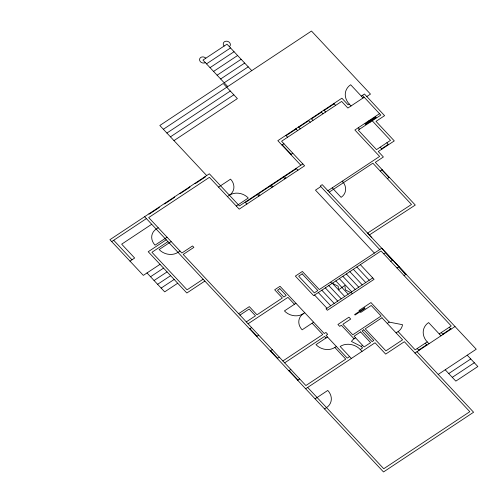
<?xml version="1.0" encoding="UTF-8"?>
<svg xmlns="http://www.w3.org/2000/svg" width="503" height="503" viewBox="0 0 503 503"><rect width="100%" height="100%" fill="white"/><g stroke="black" fill="none" stroke-linecap="round" stroke-linejoin="round"><path stroke-width="0.75" d="M229.324 46.66L229.783 46.251A3.622 3.012 18.7 0 0 229.035 42.089A3.622 3.012 18.7 0 0 224.231 41.912A3.622 3.012 18.7 0 0 224.143 46.043M206.5 63.868L230.519 47.942M210.034 67.647L234.058 51.721M213.574 71.426L237.598 55.506M217.114 75.211L241.138 59.285M220.654 78.99L244.678 63.07M224.193 82.775L248.218 66.849M163.362 129.271L311.483 31.041L370.478 94.092L366.813 96.526L364.449 94.004L361.28 96.104M166.902 133.05L230.299 91.03M170.442 136.835L233.838 94.809M173.981 140.614L237.378 98.594L223.219 83.467L159.828 125.486L206.689 175.566M111.697 241.591L146.398 218.591M151.705 224.263L121.676 244.169L134.653 258.033L129.981 261.126M286.132 135.672L296.141 129.038M298.807 127.265L308.817 120.632M311.489 118.865L321.499 112.226M324.171 110.459L334.181 103.825M218.56 187.097L230.575 179.137A13.575 11.292 18.7 0 1 229.412 195.221L227.406 196.547M281.957 145.078L283.956 143.751M158.206 227.74L156.2 229.066A13.575 11.292 18.7 0 0 155.037 245.156L167.053 237.196M363.047 97.997L350.66 84.762A16.291 13.556 18.7 0 0 349.264 104.064L348.101 104.838L341.889 98.204L277.826 140.664L300.832 165.242M372.233 120.802L390.517 140.337L376.502 149.63L358.218 130.088L380.828 115.099L364.21 97.224L347.869 108.057L341.656 101.417L281.598 141.23L304.604 165.808L239.208 209.154L209.418 177.326L148.693 217.579L181.872 253.028L192.548 245.954L193.875 247.369L183.199 254.449L305.881 385.543L345.756 359.117L334.841 347.454A13.575 11.292 18.7 0 1 315.985 344.637L327.497 337.004M290.803 154.528L292.809 153.201M166.229 239.78L148.209 251.726L186.846 293.004L204.866 281.064M167.971 241.641L151.925 252.28L187.072 289.841L203.118 279.203M171.152 241.578L159.143 249.538A13.575 11.292 18.7 0 0 177.999 252.361L179.999 251.028M236.259 206.004L248.268 198.044A13.575 11.292 18.7 0 0 242.503 194.202L240.811 193.655A13.575 11.292 18.7 0 0 229.412 195.221M302.831 163.915L239.441 205.934L209.355 173.793L109.924 239.698L143.324 275.386L160.011 264.333M245.407 202.495L257.417 194.529M258.416 193.869L270.432 185.909M271.431 185.242L283.441 177.282M284.44 176.616L296.456 168.656M379.507 113.678L354.885 130L379.62 156.427L327.899 190.706M150.535 276.738L163.55 268.112M154.075 280.517L167.084 271.89M157.615 284.302L170.624 275.675M161.149 288.081L174.164 279.454M320.813 186.594L315.475 190.134L374.383 253.078M177.704 283.239L164.688 291.866L146.995 272.953M381.645 148.769L388.322 144.348M329.226 192.121L372.868 163.198L411.504 204.476L367.58 233.103L369.925 235.611M380.243 171.07L382.242 169.744M387.323 178.634L389.322 177.308M238.642 313.696L249.318 306.616L256.989 314.809L282.346 298.002L274.676 289.81L280.014 286.27L324.253 333.539L325.919 332.433L327.692 334.325L326.019 335.432L347.259 358.117L349.591 356.57M239.969 315.111L249.142 309.031L255.486 315.802L246.313 321.889M248.08 323.775L287.949 297.348L294.437 304.284M249.614 328.887L251.619 327.56M295.94 303.284L284.428 310.917A13.575 11.292 18.7 0 0 303.284 313.734L304.787 312.74M381.72 248.218L319.33 289.571L302.372 271.45L295.362 276.097L313.646 295.632L381.041 250.966L451.235 325.963L439.226 333.923M256.693 336.45L258.699 335.124M383.701 253.801L385.7 252.475M390.774 261.359L392.78 260.032M372.748 277.908L326.032 308.867L327.365 310.288L374.075 279.328L360.362 264.672M270.262 350.943L272.261 349.616M313.633 322.197L302.127 329.823A13.575 11.292 18.7 0 1 303.284 313.734M396.968 267.98L398.973 266.653M277.335 358.507L279.341 357.18M404.047 275.543L406.053 274.217L381.865 248.375M282.881 360.965L322.75 334.533L312.137 323.19M284.648 362.852L324.523 336.425L325.994 338.003M288.841 370.799L290.841 369.472M334.841 347.454L336.344 346.46M351.358 358.463L340.154 346.485A14.48 12.047 18.7 0 1 360.267 349.497L362.606 347.944L361.129 346.372L351.484 341.48A10.859 9.035 18.7 0 1 354.049 338.808L355.552 337.815M297.688 380.249L299.687 378.922M387.247 323.442L389.247 322.115L402.519 324.699A13.575 11.292 18.7 0 1 398.099 331.571L396.094 332.898M361.129 346.372L362.632 345.372M305.648 388.762L375.049 342.757L385.669 354.106L404.355 341.719L469.821 411.68L383.739 468.739L307.654 387.436M315.085 398.848L327.767 390.441A14.48 12.047 18.7 0 1 326.529 407.6L324.523 408.926M440.993 335.815L428.606 322.58A16.291 13.556 18.7 0 0 427.21 341.883L415.201 349.849L398.099 331.571M418.678 350.094L426.689 344.788M442.703 334.174L450.707 328.861M414.969 353.062L455.008 326.522M438.207 374.427L476.24 349.214L322.222 184.639L320.222 185.965L379.866 249.702M448.751 373.566L470.77 358.966M452.291 377.344L474.31 362.751M369.334 234.983L415.283 205.061L375.307 162.343L383.387 156.986L378.269 151.516L394.289 140.903L376.005 121.368L384.594 115.671L366.813 96.526M205.299 62.586L204.715 62.869A3.622 3.012 18.7 0 1 200.087 61.278A3.622 3.012 18.7 0 1 201.005 57.311A3.622 3.012 18.7 0 1 205.796 58.203M330.364 282.258L338.135 286.207L338.532 289.873L344.857 285.408L345.423 289.91L352.597 293.557M362.443 95.331L364.21 97.224M368.9 120.707L370.227 122.128M386.845 142.77L388.612 144.663M349.264 104.064L351.037 105.957M380.174 147.197L381.94 149.083M358.224 127.787L359.551 129.208M333.885 103.511L335.652 105.397M381.909 169.97L388.989 177.528M323.875 110.144L325.642 112.037M321.203 111.911L322.97 113.804M311.194 118.551L312.96 120.437M308.528 120.318L310.294 122.21M251.758 70.634L226.985 44.163L202.961 60.083L227.733 86.554M298.518 126.951L300.285 128.843M295.846 128.724L297.613 130.61M343.606 182.595L342.279 181.174L344.234 183.859A13.644 11.349 18.7 0 1 341.109 197.346L332.219 187.839M285.836 135.357L287.603 137.25M370.365 236.083L371.786 237.592M385.367 252.695L392.447 260.258M398.64 266.873L405.714 274.437M282.29 144.851L291.136 154.308M449.236 327.29L451.002 329.182M296.16 168.342L297.927 170.234M467.23 355.187L477.85 366.53L455.831 381.129L445.212 369.78M441.225 332.596L442.998 334.489M284.151 176.302L285.918 178.194M283.145 176.968L284.918 178.854M427.21 341.883L428.984 343.775M356.86 266.992L369.246 280.228M425.211 343.209L426.978 345.102M353.351 269.319L365.738 282.554M271.136 184.928L272.903 186.82M270.136 185.588L271.903 187.481M349.849 271.639L362.235 284.874M417.201 348.522L418.974 350.409M346.347 273.959L358.733 287.194M389.247 322.115L370.963 302.58L358.953 310.54L359.614 311.25M416.968 351.735L473.593 412.24L383.506 471.959L144.625 216.699M342.845 276.285L355.231 289.521M339.343 278.605L351.729 291.841M258.121 193.554L259.894 195.441M257.121 194.215L258.894 196.107M335.834 280.925L348.221 294.161M360.06 311.722L360.72 312.432L371.233 305.466L381.111 316.022L352.754 334.816L342.87 324.259L350.71 319.065L348.944 317.173L337.934 324.473L339.701 326.365L341.367 325.259L354.049 338.808M332.332 283.252L344.718 296.487M328.83 285.572L341.216 298.807M245.112 202.175L246.879 204.067M325.328 287.892L337.714 301.127M321.826 290.218L334.212 303.454M318.317 292.539L330.704 305.774M205.017 176.666L205.312 176.987L195.302 183.62L195.007 183.306M314.564 295.028L326.95 308.264M360.267 349.497L362.041 351.383M189.669 186.839L189.964 187.16L179.955 193.793L179.659 193.479M174.321 197.013L174.616 197.333L164.607 203.966L164.311 203.652M158.973 207.186L159.269 207.506L149.259 214.14L148.963 213.825M249.947 328.666L257.027 336.23M270.595 350.723L277.669 358.287M289.175 370.579L298.021 380.029M113.697 240.264L131.981 259.8M375.728 116.885L365.052 123.964L365.568 124.518L376.244 117.438L375.728 116.885M279.844 288.684L277.505 290.231L283.849 297.009L286.182 295.456L279.844 288.684M302.196 273.865L298.694 276.185L314.325 292.891L317.827 290.564L302.196 273.865M364.618 307.93L354.609 314.564L355.055 315.041L365.065 308.402L364.618 307.93M360.582 331.923L354.081 336.237L364.103 346.951L370.61 342.637L360.582 331.923M363.757 329.823L362.085 330.93L372.113 341.644L373.779 340.537L363.757 329.823M381.94 317.77L365.253 328.83L385.902 350.887L402.582 339.827L381.94 317.77"/></g></svg>
